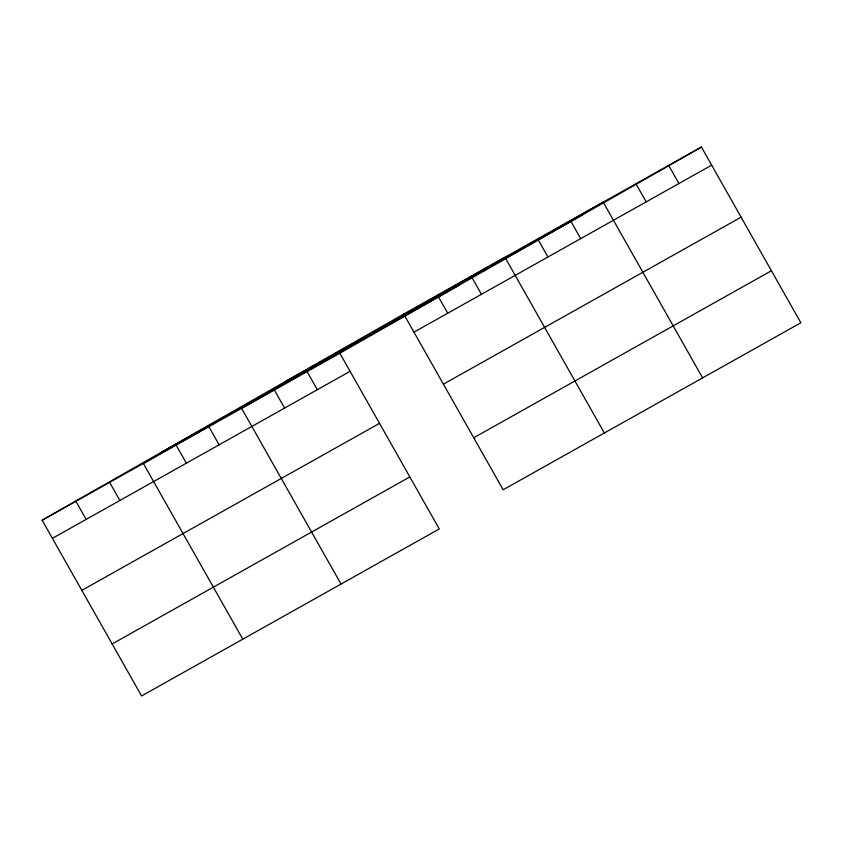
<?xml version="1.0" encoding="UTF-8"?>
<svg xmlns="http://www.w3.org/2000/svg" width="843" height="843" viewBox="0 0 843 843"><rect width="100%" height="100%" fill="white"/><g stroke="black" fill="none" stroke-linecap="round" stroke-linejoin="round"><path stroke-width="1.26" d="M42.15 520.226L339.845 353.228L439.266 528.951L141.571 695.96L42.15 520.226L403.734 314.049L701.429 147.04L800.85 322.774L503.155 489.772L403.734 314.049M339.845 353.228L701.429 147.04M284.407 382.09L582.102 215.081M161.477 452.185L459.172 285.187M413.976 332.153L711.671 165.154M52.392 538.34L350.087 371.331M443.407 384.166L741.102 217.167M81.824 590.353L379.519 423.344M473.724 437.759L771.419 270.761M112.14 643.947L409.835 476.938M668.678 165.418L678.931 183.521M635.938 183.785L646.181 201.888M702.609 377.885L603.188 202.151L241.604 408.339L341.025 584.062M570.437 220.529L580.69 238.632M537.697 238.896L547.939 256.999M604.368 432.996L504.946 257.263L143.363 463.45L242.784 639.173M471.205 276.198L481.458 294.302M437.475 295.124L447.717 313.227M307.094 371.594L317.347 389.698M274.354 389.961L284.597 408.075M208.864 426.706L219.106 444.809M176.113 445.072L186.356 463.186M109.632 482.375L119.875 500.479M75.891 501.3L86.134 519.404"/></g></svg>
